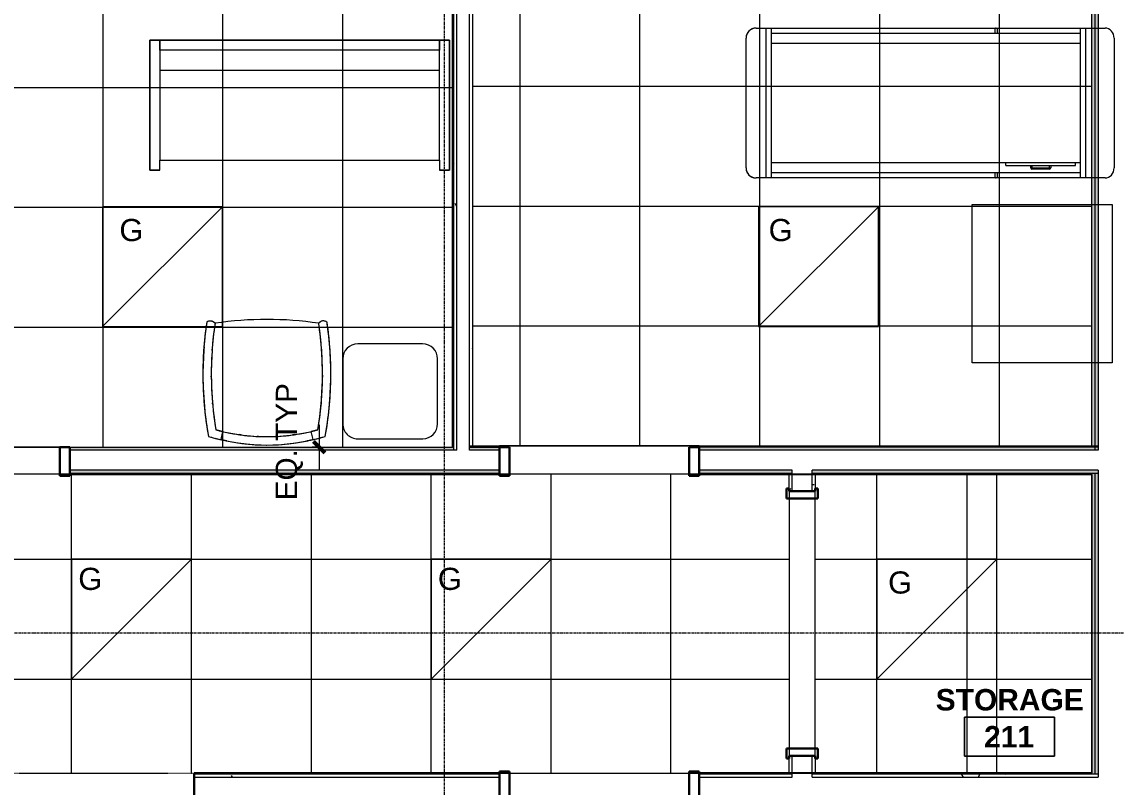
# Model space of a CAD drawing. Header units: inches. Extents: x -601 to 200, y 1022 to 1725.
# Drawn here: x -181.1 to 38, y 1433.2 to 1586.4 of the extents above; entities that cross this region are included whole.
import ezdxf

# ---------------------------------------------------------------- set-up
doc = ezdxf.new("R2010")
doc.units = ezdxf.units.IN
doc.header["$MEASUREMENT"] = 0
doc.linetypes.add('Grid Line 1_2_', pattern=[0.875, 0.5, -0.125, 0.125, -0.125])
doc.linetypes.add('Overhead', pattern=[0.15625, 0.09375, -0.0625])
for name, color, linetype, lineweight in [('A-ANNO-DIMS', 211, 'Continuous', 9), ('A-ANNO-DIMS-48', 211, 'Continuous', 9), ('A-AREA-IDEN', 2, 'Continuous', 9), ('A-CLNG-PATT', 13, 'Continuous', 18), ('A-DETL-GENF', 92, 'Continuous', 9), ('A-DETL-MEDM', 33, 'Continuous', 30), ('A-DOOR', 31, 'Continuous', 18), ('A-DOOR-FRAM', 31, 'Continuous', 30), ('A-WALL', 113, 'Continuous', 9), ('A-WALL-PATT', 111, 'Continuous', 18), ('E-LITE-EQPM', 33, 'Continuous', 9), ('E-LITE-EQPM-IDEN', 33, 'Continuous', 9), ('I-FURN', 30, 'Continuous', 9), ('I-WALL', 2, 'Continuous', 18), ('Q-CASE', 31, 'Continuous', 9), ('S-GRID', 1, 'Continuous', 9)]:
    doc.layers.add(name, color=color, linetype=linetype, lineweight=lineweight)
doc.styles.add('Arial', font='arial.ttf', dxfattribs={"height": 4.425898})
doc.styles.add('Swis721 Lt BT', font='swissl.ttf', dxfattribs={"height": 4.257319})
doc.styles.add('Swis721 Lt BT_B', font='', dxfattribs={"height": 4.291988})
doc.styles.get('Swis721 Lt BT_B').set_extended_font_data('Swis721 Lt BT', bold=True)
doc.dimstyles.new('OTJ_-_3_32__Linear__1_2__Tolerance', dxfattribs={"dimscale": 12, "dimtxt": 4.5, "dimasz": 0.1875, "dimexe": 0.375, "dimexo": 0.25, "dimgap": 0.25, "dimtad": 1, "dimdec": 1, "dimrnd": 0.5, "dimzin": 3, "dimdsep": 46, "dimlunit": 4, "dimtxsty": 'Swis721 Lt BT', "dimblk1": 'OBLIQUE', "dimblk2": 'OBLIQUE', "dimsah": 1, "dimcen": 0.09, "dimdle": 0.375, "dimazin": 0, "dimtfac": 1, "dimtdec": 4, "dimtix": 1, "dimtmove": 0, "dimatfit": 3, "dimfxl": 1, "dimtvp": 1, "dimfrac": 2, "dimtolj": 1, "dimtzin": 0, "dimarcsym": 2})
pattern_1 = [(0, (0, 0), (15.36, 3.84), [0.634, -10.886, 0.634, -10.886, -61.44]), (0, (0, 0), (15.36, 3.84), [-23.04, 0.634, -22.406, 0.634, -10.886, -26.88]), (0, (0, 0), (15.36, 3.84), [-57.6, 0.634, -7.046, 0.634, -18.566]), (120, (5.76, 1.92), (-11.0055376, 11.38215), [0.634, -10.886, 0.634, -10.886, -61.44]), (120, (5.76, 1.92), (-11.0055376, 11.38215), [-23.04, 0.634, -22.406, 0.634, -10.886, -26.88]), (120, (5.76, 1.92), (-11.0055376, 11.38215), [-57.6, 0.634, -7.046, 0.634, -18.566]), (240, (7.68, 9.6), (-4.3544624, -15.22215), [0.634, -10.886, 0.634, -10.886, -61.44]), (240, (7.68, 9.6), (-4.3544624, -15.22215), [-23.04, 0.634, -22.406, 0.634, -10.886, -26.88]), (240, (7.68, 9.6), (-4.3544624, -15.22215), [-57.6, 0.634, -7.046, 0.634, -18.566])]

# ---------------------------------------------------------------- blocks, each defined once
blk = doc.blocks.new('Bed-Healthcare-4_SMARTBIM - Treatment_Table_SMARTBIM-4541720-REFLECTED CEILING PLAN 1')
at = {"layer": 'I-FURN'}
for p, q in [((-35.88, 15), (-32, 15)), ((-32, -15), (-32, 15)), ((-32, 15), (-31, 15)), ((-31, 15), (-14.36, 15)), ((-31, 15), (-31, -15)), ((-31, 14), (31, 14)), ((-24.75, 13.25), (-21.25, 13.25)), ((-14.36, 15), (-14.36, 14)), ((-14.36, 15), (-14.06, 15)), ((-13.85, 14.86), (-13.85, 14)), ((-13.84, 14), (-13.84, 15)), ((-13.84, 15), (31, 15)), ((31, -15), (31, 15)), ((31, 15), (32, 15)), ((32, 15), (34, 15)), ((32, 15), (32, -15)), ((-37.7, -13), (-37.7, 13)), ((-31, 12), (31, 12)), ((-16, 12.5), (-30, 12.5)), ((-30, 12.5), (-30, 12)), ((-25, 12.5), (-25, 13)), ((-24.75, 12.87), (-24.75, 12.5)), ((-21.37, 13), (-24.62, 13)), ((-21.25, 12.5), (-21.25, 12.87)), ((-21, 13), (-21, 12.5)), ((-16, 12.5), (-16, 12)), ((36, 13), (36, -13)), ((31, -12), (-31, -12)), ((-32, -15), (-35.88, -15)), ((-31, -15), (-32, -15)), ((31, -14), (-31, -14)), ((-14.36, -15), (-31, -15)), ((-14.36, -14), (-14.36, -15)), ((-14.06, -15), (-14.36, -15)), ((-13.85, -14), (-13.85, -14.86)), ((-13.84, -15), (-13.84, -14)), ((31, -15), (-13.84, -15)), ((32, -15), (31, -15)), ((34, -15), (32, -15))]:
    blk.add_line(p, q, dxfattribs=at)
at = {"layer": 'I-FURN', "flags": 128}
for points in [[(36, 13), (36, 13.08), (35.99, 13.16), (35.99, 13.24), (35.97, 13.32), (35.96, 13.4), (35.94, 13.48), (35.92, 13.55), (35.9, 13.63), (35.87, 13.7), (35.84, 13.78), (35.81, 13.85), (35.77, 13.92), (35.74, 13.99), (35.69, 14.06), (35.65, 14.13), (35.6, 14.19), (35.56, 14.26), (35.5, 14.32), (35.45, 14.38), (35.39, 14.43), (35.33, 14.49), (35.27, 14.54), (35.21, 14.59), (35.15, 14.64), (35.08, 14.68), (35.01, 14.72), (34.94, 14.76), (34.87, 14.8), (34.8, 14.83), (34.72, 14.86), (34.65, 14.89), (34.57, 14.92), (34.5, 14.94), (34.42, 14.96), (34.34, 14.97), (34.26, 14.98), (34.18, 14.99), (34.1, 15), (34.02, 15), (34, 15)], [(34, -15), (34.08, -15), (34.16, -14.99), (34.24, -14.99), (34.32, -14.97), (34.4, -14.96), (34.48, -14.94), (34.55, -14.92), (34.63, -14.9), (34.7, -14.87), (34.78, -14.84), (34.85, -14.81), (34.92, -14.77), (34.99, -14.74), (35.06, -14.69), (35.13, -14.65), (35.19, -14.6), (35.26, -14.56), (35.32, -14.5), (35.38, -14.45), (35.43, -14.39), (35.49, -14.33), (35.54, -14.27), (35.59, -14.21), (35.64, -14.15), (35.68, -14.08), (35.72, -14.01), (35.76, -13.94), (35.8, -13.87), (35.83, -13.8), (35.86, -13.72), (35.89, -13.65), (35.92, -13.57), (35.94, -13.5), (35.96, -13.42), (35.97, -13.34), (35.98, -13.26), (35.99, -13.18), (36, -13.1), (36, -13.02), (36, -13)]]:
    blk.add_lwpolyline(points, dxfattribs=at)
at = {"layer": 'I-FURN'}
for centre, radius, start, end in [((-24.75, 13), 0.25, 90, 180), ((-21.25, 13), 0.25, 0, 90), ((34, 13), 2, 0, 90), ((-24.62, 12.87), 0.125, 90, 180), ((-21.37, 12.87), 0.125, 360, 90), ((34, -13), 2, 270, 0)]:
    blk.add_arc(centre, radius, start, end, dxfattribs=at)
for centre, major_axis, ratio, start_param, end_param in [((-35.88, 13), (0, 2), 0.913075, 0, 1.570796), ((-14.06, 14), (0, 1), 0.407793, 5.75613, 6.283185), ((-35.88, -13), (0, 2), 0.913075, 1.570796, 3.141593), ((-14.06, -14), (0, 1), 0.407793, 3.141593, 3.668648)]:
    blk.add_ellipse(centre, major_axis=major_axis, ratio=ratio, start_param=start_param, end_param=end_param, dxfattribs=at)
blk = doc.blocks.new('30 x 60 table12 - 30 x 60 table-4656551-REFLECTED CEILING PLAN 1')
at = {"layer": 'I-FURN'}
for p, q in [((3892.75, 810.84), (3892.75, 842.52)), ((3892.75, 842.52), (3920.75, 842.52)), ((3920.75, 842.52), (3920.75, 810.84)), ((3920.75, 810.84), (3892.75, 810.84))]:
    blk.add_line(p, q, dxfattribs=at)
blk = doc.blocks.new('Bernhardt_Design-Table-Occasional-Accent-_A19-A42_ - A19-4589597-REFLECTED CEILING PLAN 1')
at = {"layer": 'I-FURN'}
for p, q in [((6.5, 9.5), (-6.51, 9.5)), ((-9.5, 6.51), (-9.5, -6.5)), ((9.5, -6.5), (9.5, 6.5)), ((-6.5, -9.5), (6.5, -9.5))]:
    blk.add_line(p, q, dxfattribs=at)
for centre, radius, start, end in [((-6.51, 6.51), 2.99, 90, 180), ((6.5, 6.5), 3, 360, 90), ((-6.5, -6.5), 3, 180, 270), ((6.5, -6.5), 3, 270, 360)]:
    blk.add_arc(centre, radius, start, end, dxfattribs=at)
blk = doc.blocks.new('Sofa - 5_ 0_-4589588-REFLECTED CEILING PLAN 1')
at = {"layer": 'I-FURN'}
for p, q in [((32.77, 18.75), (-27.23, 18.75)), ((-27.23, 18.75), (-27.23, -7.25)), ((-27.23, -7.25), (-27.23, 18.75)), ((-27.23, 18.75), (-25.23, 18.75)), ((-25.23, 18.75), (-25.23, -5.2)), ((-25.23, 16.75), (-25.23, 18.75)), ((-25.23, 18.75), (30.77, 18.75)), ((30.77, -5.2), (30.77, 18.75)), ((30.77, 18.75), (32.77, 18.75)), ((30.77, 18.75), (30.77, 16.75)), ((32.77, -7.25), (32.77, 18.75)), ((32.77, 18.75), (32.77, -7.25)), ((30.77, 16.75), (-25.23, 16.75)), ((-25.23, 12.75), (30.77, 12.75)), ((-25.23, -7.25), (-25.23, -5.25)), ((-25.23, -5.25), (30.77, -5.25)), ((30.77, -5.25), (30.77, -7.25)), ((-27.23, -7.25), (-25.23, -7.25)), ((-25.23, -7.25), (-27.23, -7.25)), ((30.77, -7.25), (32.77, -7.25)), ((32.77, -7.25), (30.77, -7.25))]:
    blk.add_line(p, q, dxfattribs=at)
blk = doc.blocks.new('F-Chairs1 - Side 05 2-4546624-REFLECTED CEILING PLAN 1')
at = {"layer": 'I-FURN'}
for p, q in [((-9.24, -1.07), (-8.86, -2.7)), ((-5.52, -2.08), (-5.2, -2.03)), ((-1.86, -1.72), (-1.75, -1.71)), ((1.69, -1.71), (1.94, -1.73)), ((5.17, -2.03), (5.5, -2.07)), ((8.86, -2.7), (9.24, -1.07)), ((-10.22, -3.05), (-8.86, -2.7)), ((8.86, -2.7), (10.22, -3.05)), ((-10.9, -8.67), (-10.86, -8.2)), ((10.87, -8.21), (10.89, -8.41)), ((-11.12, -13.95), (-11.13, -13.59)), ((11.12, -13.45), (11.13, -13.81)), ((-10.95, -19.19), (-10.96, -18.99)), ((10.96, -18.91), (10.95, -19.2)), ((-11.25, -24.83), (-11.16, -24.83)), ((-11.16, -24.83), (-11.07, -24.81)), ((11.07, -24.8), (11.16, -24.81)), ((11.16, -24.81), (11.26, -24.82))]:
    blk.add_line(p, q, dxfattribs=at)
at = {"layer": 'I-FURN', "flags": 128}
for points in [[(-11.7, -1.73), (-12.14, -4.52), (-12.29, -5.8)], [(-10.66, -1.44), (-10.8, -1.47), (-11.7, -1.73)], [(-5.74, -0.42), (-6.26, -0.49), (-7.85, -0.77), (-8.18, -0.84)], [(-2.03, -0.06), (-3.06, -0.12), (-4.66, -0.27), (-5.4, -0.37)], [(5.43, -0.37), (4.99, -0.31), (3.39, -0.14), (1.78, -0.04), (0.17, 0), (-1.45, -0.03), (-1.75, -0.04)], [(8.18, -0.84), (6.59, -0.54), (5.76, -0.42)], [(10.28, -1.34), (10.14, -1.3), (9.24, -1.07)], [(12.3, -5.84), (12.19, -4.87), (11.76, -2.08), (11.7, -1.73)], [(-12.39, -6.63), (-12.47, -7.33), (-12.69, -10.14), (-12.71, -10.61)], [(12.72, -10.72), (12.71, -10.5), (12.5, -7.68), (12.39, -6.71)], [(-12.73, -11.33), (-12.8, -12.96), (-12.79, -15.11)], [(12.79, -14.97), (12.8, -13.32), (12.73, -11.2)], [(-12.79, -15.58), (-12.79, -15.79), (-12.67, -18.61), (-12.59, -19.6)], [(12.58, -19.67), (12.65, -18.96), (12.78, -16.14), (12.78, -15.69)], [(-12.51, -20.47), (-12.44, -21.42), (-12.09, -24.23), (-12.04, -24.6)], [(12.04, -24.58), (12.4, -21.78), (12.51, -20.5)], [(-12.04, -24.6), (-12.01, -24.62), (-11.94, -24.67), (-11.83, -24.73), (-11.7, -24.78), (-11.53, -24.82), (-11.35, -24.84), (-11.31, -24.84)], [(-11, -24.79), (-10.97, -24.78), (-10.8, -24.71), (-10.65, -24.62), (-10.54, -24.53), (-10.45, -24.45), (-10.4, -24.38), (-10.38, -24.36)], [(10.38, -24.36), (10.4, -24.38), (10.45, -24.45), (10.54, -24.53), (10.66, -24.62), (10.8, -24.7), (10.97, -24.77), (11.01, -24.78)], [(11.32, -24.82), (11.35, -24.82), (11.54, -24.8), (11.7, -24.76), (11.84, -24.71), (11.94, -24.65), (12.01, -24.6), (12.04, -24.58)]]:
    blk.add_lwpolyline(points, dxfattribs=at)
at = {"layer": 'I-FURN'}
for centre, radius, start, end in [((57.8, -14.21), 70.61, 169.8244, 188.4692), ((57.8, -14.21), 70.61, 169.8244, 179.004), ((0, -40.33), 40.33, 73.1446, 106.8554), ((0, -40.33), 40.33, 103.2455, 106.8554), ((0, -40.33), 38.66, 74.6661, 105.3339), ((0, -40.33), 40.33, 76.7545, 103.2455), ((0, -40.33), 38.66, 76.7545, 103.2455), ((0, -40.33), 38.66, 94.2872, 98.6317), ((0, -40.33), 38.66, 87.1259, 92.8741), ((0, -40.33), 38.66, 81.3683, 85.7128), ((0, -40.33), 40.33, 73.1446, 76.7545), ((-57.8, -14.21), 70.61, 0.996, 10.1756), ((-57.8, -14.21), 70.61, 351.5519, 10.1756), ((57.8, -14.21), 68.93, 170.6856, 188.4692), ((57.8, -14.21), 68.93, 170.6856, 178.9494), ((57.8, -14.21), 68.93, 170.6856, 178.9494), ((0, -40.33), 38.66, 100.7179, 105.3339), ((0, -40.33), 38.66, 103.2455, 105.3339), ((0, -40.33), 38.66, 74.6661, 79.2821), ((0, -40.33), 38.66, 74.6661, 76.7545), ((-57.8, -14.21), 68.93, 1.0506, 9.3144), ((-57.8, -14.21), 68.93, 1.0506, 9.3144), ((-57.8, -14.21), 68.93, 351.5308, 9.3144), ((57.8, -14.21), 70.61, 179.004, 188.4692), ((57.8, -14.21), 68.93, 178.9494, 188.4692), ((57.8, -14.21), 68.93, 178.9494, 188.4692), ((-57.8, -14.21), 68.93, 351.5308, 1.0506), ((-57.8, -14.21), 68.93, 351.5308, 1.0506), ((-57.8, -14.21), 70.61, 351.5308, 0.996), ((-11.33, -23.66), 1.18, 233.3697, 323.5686), ((-11.33, -23.66), 1.18, 233.3697, 323.5686), ((0, 44.54), 69.68, 261.4321, 278.5679), ((0, 44.54), 69.68, 261.4321, 278.5679), ((11.32, -23.64), 1.18, 217.315, 307.5275), ((11.32, -23.64), 1.18, 217.315, 307.5275)]:
    blk.add_arc(centre, radius, start, end, dxfattribs=at)
for points in [[(-9.24, -1.07), (-9.24, -1.07), (-9.21, -1.07), (-9.06, -1.03), (-8.74, -0.96), (-8.39, -0.88), (-8.18, -0.84)], [(8.18, -0.84), (8.32, -0.87), (8.57, -0.92), (8.91, -1), (9.17, -1.06), (9.24, -1.07), (9.24, -1.07)]]:
    blk.add_open_spline(points, degree=3, knots=[0, 0, 0, 0, 0.2, 0.4, 0.7, 1, 1, 1, 1], dxfattribs=at)
for points in [[(-8.18, -0.84), (-8.13, -0.83), (-8.08, -0.83), (-8.03, -0.84)], [(8.03, -0.84), (8.08, -0.83), (8.13, -0.83), (8.18, -0.84)]]:
    blk.add_open_spline(points, degree=3, dxfattribs=at)
blk = doc.blocks.new('C-Counter Top - ADJ HEIGHT 3-4828371-REFLECTED CEILING PLAN 1')
at = {"layer": 'Q-CASE'}
for p, q in [((-47.14, 0), (12.55, 0)), ((12.55, -25), (-47.14, -25))]:
    blk.add_line(p, q, dxfattribs=at)
blk = doc.blocks.new('Single Flush - OTJ_SOLIDFLUSH_ALUM-4815210-REFLECTED CEILING PLAN 1')
at = {"layer": 'A-DOOR-FRAM'}
for p, q in [((-20, 3.0625), (-20, -2.6875)), ((-20, 3.0625), (-18, 3.0625)), ((-18, 3.0625), (-18, -2.6875)), ((18.000004, 3.0625), (18.000004, -2.6875)), ((18.000004, 3.0625), (20.000004, 3.0625)), ((20.000004, 3.0625), (20.000004, -2.6875)), ((-20, -2.6875), (-18, -2.6875)), ((18.000004, -2.6875), (20.000004, -2.6875))]:
    blk.add_line(p, q, dxfattribs=at)
blk = doc.blocks.new('Door-Opening - 42_ x 80_-4757037-REFLECTED CEILING PLAN 1')
at = {"layer": 'A-DETL-GENF', "linetype": 'Overhead'}
for p, q in [((20.68, 2.69), (-21.32, 2.69)), ((-21.32, -2.69), (20.68, -2.69))]:
    blk.add_line(p, q, dxfattribs=at)
at = {"layer": 'A-DETL-MEDM'}
for p, q in [((-21.32, 2.69), (-21.32, -2.69)), ((20.68, -2.69), (20.68, 2.69))]:
    blk.add_line(p, q, dxfattribs=at)
blk = doc.blocks.new('Single Flush - OTJ_SOLIDFLUSH_ALUM-4815211-REFLECTED CEILING PLAN 1')
at = {"layer": 'A-DOOR-FRAM'}
for p, q in [((-20, -3.0625), (-20, 2.6875)), ((-20, 2.6875), (-18, 2.6875)), ((-18, -3.0625), (-18, 2.6875)), ((18.000004, -3.0625), (18.000004, 2.6875)), ((18.000004, 2.6875), (20.000004, 2.6875)), ((20.000004, -3.0625), (20.000004, 2.6875)), ((-20, -3.0625), (-18, -3.0625)), ((18.000004, -3.0625), (20.000004, -3.0625))]:
    blk.add_line(p, q, dxfattribs=at)
blk = doc.blocks.new('Lighting-Recessed-Philips_Day-Brite-Coffaire-LED-2x - CFS22GPG28L40ULAG-4673843-REFLECTED CEILING PLAN 1')
at = {"layer": 'E-LITE-EQPM'}
for p, q in [((-12, -12), (-12, 12)), ((-12, 12), (12, 12)), ((-12, 12), (12, -12)), ((-12, 12), (12, -12)), ((12, 12), (12, -12)), ((12, -12), (-12, -12))]:
    blk.add_line(p, q, dxfattribs=at)
blk = doc.blocks.new('Double Flush - Int-F-WDMF-50_ x 84_-4815229-REFLECTED CEILING PLAN 1')
at = {"layer": 'A-DOOR-FRAM'}
for p, q in [((-27, 3.125), (-25, 3.125)), ((-27, 3.125), (-27, 2.625)), ((-27, 2.625), (-26.5, 2.625)), ((-26.5, -2.625), (-26.5, 2.625)), ((-25, -3.125), (-25, 3.125)), ((25.000004, -3.125), (25.000004, 3.125)), ((25.000004, 3.125), (27.000004, 3.125)), ((26.500004, 2.625), (27.000004, 2.625)), ((26.500004, -2.625), (26.500004, 2.625)), ((27.000004, 3.125), (27.000004, 2.625)), ((-27, -2.625), (-26.5, -2.625)), ((-27, -3.125), (-27, -2.625)), ((-27, -3.125), (-25, -3.125)), ((25.000004, -3.125), (27.000004, -3.125)), ((26.500004, -2.625), (27.000004, -2.625)), ((27.000004, -3.125), (27.000004, -2.625))]:
    blk.add_line(p, q, dxfattribs=at)
blk = doc.blocks.new('Lighting-Recessed-Philips_Day-Brite-Coffaire-LED-2x - CFS22GPG28L40ULAG-V7-REFLECTED CEILING PLAN 1')
at = {"layer": 'E-LITE-EQPM'}
for p, q in [((-12, -12), (-12, 12)), ((-12, 12), (12, 12)), ((-12, 12), (12, -12)), ((12, 12), (12, -12)), ((12, -12), (-12, -12))]:
    blk.add_line(p, q, dxfattribs=at)
blk = doc.blocks.new('OTJ_ Room Tag - Room Name _ Number-360227-REFLECTED CEILING PLAN 1')
at = {"layer": 'A-AREA-IDEN'}
for p, q in [((-0.1881, -0.1636), (-0.1881, -0.0018)), ((-0.1881, -0.0018), (0.1869, -0.0018)), ((0.1869, -0.0018), (-0.1881, -0.0018)), ((-0.1881, -0.0018), (-0.1881, -0.1636)), ((0.1869, -0.0018), (0.1869, -0.1636)), ((0.1869, -0.1636), (0.1869, -0.0018)), ((0.1869, -0.1636), (-0.1881, -0.1636)), ((-0.1881, -0.1636), (0.1869, -0.1636))]:
    blk.add_line(p, q, dxfattribs=at)
blk = doc.blocks.new('DIMBLOCK10-REFLECTED CEILING PLAN 1')
at = {"layer": 'A-ANNO-DIMS-48'}
for p, q in [((-121.52, 1505.72), (-121.52, 1496.72)), ((-122.93, 1501.22), (-117.02, 1501.22)), ((-121.52, 1501.22), (-122.93, 1501.22)), ((-122.93, 1501.22), (-117.02, 1501.22)), ((-121.52, 1501.22), (-122.93, 1501.22))]:
    blk.add_line(p, q, dxfattribs=at)
at = {"layer": 'A-ANNO-DIMS-48', "lineweight": 50}
for q in [(-122.65, 1502.35), (-122.65, 1502.35), (-120.4, 1500.1), (-120.4, 1500.1)]:
    blk.add_line((-121.52, 1501.22), q, dxfattribs=at)
at = {"layer": 'A-ANNO-DIMS-48', "color": 0, "insert": (-130.21, 1490.58), "char_height": 4.257, "width": 25.5429, "attachment_point": 1, "rotation": 90, "line_spacing_factor": 1.00667, "style": 'Swis721 Lt BT'}
blk.add_mtext('EQ. TYP', dxfattribs=at)
blk = doc.blocks.new('_Oblique')
at = {"color": 0, "linetype": 'ByBlock', "lineweight": -2}
blk.add_line((-0.5, -0.5), (0.5, 0.5), dxfattribs=at)

msp = doc.modelspace()

# ---------------------------------------------------------------- hatches: boundary and pattern name
at = {"layer": 'A-CLNG-PATT'}
h = msp.add_hatch(dxfattribs=at)
h.set_pattern_fill('FP_4', color=256, style=0, pattern_type=2)
h.set_pattern_definition([(270, (-140.812, 1573.224), (-24, -1e-15), []), (180, (-140.812, 1573.224), (3e-15, 24), [])])
h.paths.add_polyline_path([(-94.81, 1501.22), (-94.81, 1643.54), (-215.31, 1643.54), (-215.31, 1501.22), (-98.25, 1501.22)], flags=0)
h = msp.add_hatch(dxfattribs=at)
h.set_pattern_fill('FP_5', color=256, style=0, pattern_type=2)
h.set_pattern_definition([(270, (-9.312, 1573.474), (-24, -1e-15), []), (180, (-9.312, 1573.474), (3e-15, 24), [])])
h.paths.add_polyline_path([(-90.81, 1501.47), (33.19, 1501.47), (33.19, 1643.54), (-90.81, 1643.54), (-90.81, 1503.09)], flags=0)
h = msp.add_hatch(dxfattribs=at)
h.set_pattern_fill('FP_6', color=256, style=0, pattern_type=2)
h.set_pattern_definition([(0, (-123.11, 1478.786), (0, -24), []), (270, (-123.11, 1478.786), (-24, -1e-15), [])])
h.paths.add_polyline_path([(-302.16, 1435.91), (-27.44, 1435.91), (-27.44, 1495.85), (-302.16, 1495.85), (-302.16, 1455.04)], flags=0)
h = msp.add_hatch(dxfattribs=at)
h.set_pattern_fill('FP_7', color=256, style=0, pattern_type=2)
h.set_pattern_definition([(180, (14.126, 1454.786), (3e-15, 24), []), (90, (14.126, 1454.786), (24, -1e-15), [])])
h.paths.add_polyline_path([(9.88, 1435.91), (33.19, 1435.91), (33.19, 1495.85), (-22.19, 1495.85), (-22.19, 1435.91)], flags=0)
at = {"layer": 'A-WALL-PATT', "lineweight": 9}
h = msp.add_hatch(dxfattribs=at)
h.set_pattern_fill('FP_1', color=256, style=0, pattern_type=2)
h.set_pattern_definition(pattern_1)
h.paths.add_polyline_path([(33.19, 1259.91), (33.81, 1259.91), (33.81, 1430.29), (33.19, 1430.29), (33.19, 1260.26)], flags=0)
h.paths.add_polyline_path([(33.81, 1430.54), (33.81, 1431.16), (33.19, 1431.16), (33.19, 1430.54), (33.72, 1430.54)], flags=0)
h.paths.add_polyline_path([(33.81, 1435.79), (33.81, 1495.97), (33.19, 1495.97), (33.19, 1435.79)], flags=0)
h.paths.add_polyline_path([(33.19, 1500.6), (33.81, 1500.6), (33.81, 1501.22), (33.19, 1501.22)], flags=0)
h.paths.add_polyline_path([(33.81, 1501.47), (33.81, 1668.29), (33.19, 1668.29), (33.19, 1501.47)], flags=0)
h = msp.add_hatch(dxfattribs=at)
h.set_pattern_fill('FP_1', color=256, style=0, pattern_type=2)
h.set_pattern_definition(pattern_1)
h.paths.add_polyline_path([(34.44, 1259.91), (34.44, 1430.29), (33.81, 1430.29), (33.81, 1259.91)], flags=0)
h.paths.add_polyline_path([(34.44, 1430.54), (34.42, 1431.16), (33.81, 1431.16), (33.81, 1430.54)], flags=0)
h.paths.add_polyline_path([(34.44, 1435.79), (34.44, 1495.97), (33.81, 1495.97), (33.81, 1435.79), (34.42, 1435.79)], flags=0)
h.paths.add_polyline_path([(34.44, 1500.6), (34.43, 1501.22), (33.81, 1501.22), (33.81, 1500.6), (34.42, 1500.6)], flags=0)
h.paths.add_polyline_path([(34.44, 1501.47), (34.44, 1668.29), (33.81, 1668.29), (33.81, 1501.47)], flags=0)
h = msp.add_hatch(dxfattribs=at)
h.set_pattern_fill('FP_1', color=256, style=0, pattern_type=2)
h.set_pattern_definition(pattern_1)
h.paths.add_polyline_path([(-93.94, 1500.6), (-93.94, 1643.54), (-94.56, 1643.54), (-94.56, 1500.6)], flags=0)
h = msp.add_hatch(dxfattribs=at)
h.set_pattern_fill('FP_1', color=256, style=0, pattern_type=2)
h.set_pattern_definition(pattern_1)
h.paths.add_polyline_path([(-90.81, 1501.47), (-90.81, 1643.54), (-91.44, 1643.54), (-91.44, 1501.47)], flags=0)
h = msp.add_hatch(dxfattribs=at)
h.set_pattern_fill('FP_1', color=256, style=0, pattern_type=2)
h.set_pattern_definition(pattern_1)
h.paths.add_polyline_path([(33.19, 1500.6), (33.19, 1501.22), (-45.44, 1501.22), (-45.44, 1500.6), (31.51, 1500.6)], flags=0)
h.paths.add_polyline_path([(-98.25, 1500.6), (-94.56, 1500.6), (-94.56, 1501.22), (-171.44, 1501.22), (-171.44, 1500.6), (-114.81, 1500.6)], flags=0)
h.paths.add_polyline_path([(-91.44, 1500.6), (-85.44, 1500.6), (-85.44, 1501.22), (-91.44, 1501.22), (-91.44, 1500.97)], flags=0)
h.paths.add_polyline_path([(-215.94, 1500.6), (-211.44, 1500.6), (-211.44, 1501.22), (-215.94, 1501.22)], flags=0)
h.paths.add_polyline_path([(-219.06, 1500.6), (-219.06, 1501.22), (-222.44, 1501.22), (-222.44, 1500.6), (-219.31, 1500.6)], flags=0)
h.paths.add_polyline_path([(-302.16, 1500.6), (-262.44, 1500.6), (-262.44, 1501.22), (-340.56, 1501.22), (-340.56, 1500.6), (-303.7, 1500.6)], flags=0)
h.paths.add_polyline_path([(-419.94, 1500.6), (-343.69, 1500.6), (-343.69, 1501.22), (-419.94, 1501.22)], flags=0)
h.paths.add_polyline_path([(-464.31, 1500.6), (-459.94, 1500.6), (-459.94, 1501.22), (-464.31, 1501.22)], flags=0)
h = msp.add_hatch(dxfattribs=at)
h.set_pattern_fill('FP_1', color=256, style=0, pattern_type=2)
h.set_pattern_definition(pattern_1)
h.paths.add_polyline_path([(34.44, 1495.97), (34.44, 1496.6), (-22.81, 1496.6), (-22.81, 1495.97), (34.42, 1495.97)], flags=0)
h.paths.add_polyline_path([(-26.81, 1495.97), (-26.81, 1496.6), (-45.44, 1496.6), (-45.44, 1495.97), (-27.44, 1495.97)], flags=0)
h.paths.add_polyline_path([(-219.02, 1495.97), (-211.44, 1495.97), (-211.44, 1496.6), (-222.44, 1496.6), (-222.44, 1495.97), (-219.06, 1495.97)], flags=0)
h.paths.add_polyline_path([(-171.44, 1495.97), (-85.44, 1495.97), (-85.44, 1496.6), (-171.44, 1496.6)], flags=0)
h.paths.add_polyline_path([(-357.76, 1495.97), (-262.44, 1495.97), (-262.44, 1496.6), (-419.94, 1496.6), (-419.94, 1495.97), (-379.39, 1495.97)], flags=0)
h.paths.add_polyline_path([(-464.31, 1495.97), (-459.94, 1495.97), (-459.94, 1496.6), (-464.31, 1496.6)], flags=0)
h = msp.add_hatch(dxfattribs=at)
h.set_pattern_fill('FP_1', color=256, style=0, pattern_type=2)
h.set_pattern_definition(pattern_1)
h.paths.add_polyline_path([(-26.81, 1435.91), (-26.81, 1439.41), (-27.44, 1439.41), (-27.44, 1435.91)], flags=0)
h.paths.add_polyline_path([(-27.44, 1492.41), (-26.81, 1492.41), (-26.81, 1495.85), (-27.44, 1495.85)], flags=0)
h = msp.add_hatch(dxfattribs=at)
h.set_pattern_fill('FP_1', color=256, style=0, pattern_type=2)
h.set_pattern_definition(pattern_1)
h.paths.add_polyline_path([(-22.81, 1435.91), (-22.19, 1435.91), (-22.19, 1439.41), (-22.81, 1439.41), (-22.81, 1435.91)], flags=0)
h.paths.add_polyline_path([(-22.81, 1492.41), (-22.19, 1492.41), (-22.19, 1495.85), (-22.81, 1495.85), (-22.81, 1495.74)], flags=0)
h = msp.add_hatch(dxfattribs=at)
h.set_pattern_fill('FP_1', color=256, style=0, pattern_type=2)
h.set_pattern_definition(pattern_1)
h.paths.add_polyline_path([(-27.44, 1435.16), (-26.81, 1435.16), (-26.81, 1435.79), (-45.44, 1435.79), (-45.44, 1435.16), (-33.37, 1435.16)], flags=0)
h.paths.add_polyline_path([(9.88, 1435.16), (34.44, 1435.16), (34.42, 1435.79), (-22.81, 1435.79), (-22.81, 1435.16), (-22.19, 1435.16)], flags=0)
h.paths.add_polyline_path([(-146.53, 1435.16), (-85.44, 1435.16), (-85.44, 1435.79), (-146.53, 1435.79)], flags=0)
h.paths.add_polyline_path([(-194.16, 1435.16), (-188.53, 1435.16), (-188.53, 1435.79), (-252.78, 1435.79), (-252.78, 1435.16), (-206.38, 1435.16)], flags=0)
h.paths.add_polyline_path([(-296.91, 1435.16), (-292.78, 1435.16), (-292.78, 1435.79), (-301.53, 1435.79), (-301.53, 1435.16), (-297.53, 1435.16)], flags=0)

# ---------------------------------------------------------------- linework, layer by layer
at = {"layer": 'A-WALL', "lineweight": 18}
for p, q in [((33.81, 1668.29), (33.81, 1501.47)), ((34.44, 1668.29), (34.44, 1500.6)), ((-94.56, 1500.6), (-94.56, 1643.54)), ((-93.94, 1500.6), (-93.94, 1643.54)), ((-91.44, 1500.6), (-91.44, 1643.54)), ((-94.56, 1501.22), (-94.81, 1501.22)), ((-91.44, 1501.47), (-90.81, 1501.47)), ((-91.44, 1501.22), (-85.44, 1501.22)), ((34.44, 1501.22), (-45.44, 1501.22)), ((33.19, 1501.47), (34.44, 1501.47)), ((33.81, 1501.22), (33.81, 1500.6)), ((-93.94, 1500.6), (-171.44, 1500.6)), ((-85.44, 1500.6), (-91.44, 1500.6)), ((34.44, 1500.6), (-45.44, 1500.6)), ((-85.44, 1496.6), (-171.44, 1496.6)), ((-26.81, 1496.6), (-45.44, 1496.6)), ((-26.81, 1492.41), (-26.81, 1496.6)), ((34.44, 1496.6), (-22.81, 1496.6)), ((-22.81, 1492.41), (-22.81, 1496.6)), ((34.44, 1496.6), (34.44, 1435.16)), ((-85.44, 1495.97), (-171.44, 1495.97)), ((-26.81, 1495.97), (-45.44, 1495.97)), ((-27.44, 1495.85), (-26.81, 1495.85)), ((34.44, 1495.97), (-22.81, 1495.97)), ((-22.81, 1495.85), (-22.19, 1495.85)), ((33.19, 1495.97), (33.19, 1495.85)), ((33.81, 1495.97), (33.81, 1435.79)), ((-26.81, 1435.16), (-26.81, 1439.41)), ((-22.81, 1435.16), (-22.81, 1439.41)), ((-146.53, 1435.79), (-85.44, 1435.79)), ((-146.53, 1435.16), (-85.44, 1435.16)), ((-45.44, 1435.79), (-26.81, 1435.79)), ((-45.44, 1435.16), (-26.81, 1435.16)), ((-26.81, 1435.91), (-27.44, 1435.91)), ((-22.19, 1435.91), (-22.81, 1435.91)), ((-22.81, 1435.79), (34.44, 1435.79)), ((-22.81, 1435.16), (34.44, 1435.16)), ((33.19, 1435.91), (33.19, 1435.79))]:
    msp.add_line(p, q, dxfattribs=at)
at = {"layer": 'A-WALL'}
for p, q in [((-171.44, 1495.85), (-171.44, 1495.72)), ((-171.44, 1495.72), (-85.44, 1495.72)), ((-85.44, 1495.72), (-85.44, 1495.85)), ((-45.44, 1495.85), (-45.44, 1495.72)), ((-45.44, 1495.72), (33.19, 1495.72)), ((-26.81, 1495.85), (-22.81, 1495.85)), ((-146.53, 1436.04), (-146.53, 1435.91)), ((-85.44, 1436.04), (-146.53, 1436.04)), ((-85.44, 1435.91), (-85.44, 1436.04)), ((-45.44, 1436.04), (-45.44, 1435.91)), ((33.19, 1436.04), (-45.44, 1436.04)), ((-22.81, 1435.91), (-26.81, 1435.91))]:
    msp.add_line(p, q, dxfattribs=at)
at = {"layer": 'I-WALL'}
for p, q in [((33.19, 1501.47), (33.19, 1668.29)), ((-94.81, 1501.22), (-94.81, 1643.54)), ((-90.81, 1643.54), (-90.81, 1501.47)), ((-171.44, 1501.22), (-94.81, 1501.22)), ((-171.44, 1495.85), (-171.44, 1501.22)), ((-90.81, 1501.47), (-85.44, 1501.47)), ((-85.44, 1501.47), (-85.44, 1495.85)), ((-45.44, 1495.85), (-45.44, 1501.47)), ((-45.44, 1501.47), (33.19, 1501.47)), ((-85.44, 1495.85), (-171.44, 1495.85)), ((-27.44, 1495.85), (-45.44, 1495.85)), ((-27.44, 1492.41), (-27.44, 1495.85)), ((33.19, 1495.85), (-22.19, 1495.85)), ((-22.19, 1495.85), (-22.19, 1492.41)), ((33.19, 1435.91), (33.19, 1495.85)), ((-22.19, 1492.41), (-27.44, 1492.41)), ((-27.44, 1435.91), (-27.44, 1439.41)), ((-27.44, 1439.41), (-22.19, 1439.41)), ((-22.19, 1439.41), (-22.19, 1435.91)), ((-146.53, 1435.91), (-85.44, 1435.91)), ((-85.44, 1435.91), (-85.44, 1430.29)), ((-45.44, 1430.29), (-45.44, 1435.91)), ((-45.44, 1435.91), (-27.44, 1435.91)), ((-22.19, 1435.91), (33.19, 1435.91))]:
    msp.add_line(p, q, dxfattribs=at)
at = {"layer": 'I-WALL', "lineweight": 9}
for p, q in [((-171.44, 1501.22), (-211.44, 1501.22)), ((-45.44, 1501.47), (-85.44, 1501.47)), ((-211.44, 1495.85), (-171.44, 1495.85)), ((-85.44, 1495.85), (-45.44, 1495.85)), ((-27.44, 1492.41), (-27.44, 1439.41)), ((-22.19, 1439.41), (-22.19, 1492.41)), ((-45.44, 1435.91), (-85.44, 1435.91))]:
    msp.add_line(p, q, dxfattribs=at)
at = {"layer": 'S-GRID', "linetype": 'Grid Line 1_2_'}
for p, q in [((-96.41, 1022.28), (-96.41, 1712.92)), ((-600.74, 1464.04), (187.99, 1464.04))]:
    msp.add_line(p, q, dxfattribs=at)

# ---------------------------------------------------------------- block references
at = {"layer": 'A-AREA-IDEN', "xscale": 47.99999999999997, "yscale": 47.99999999999997, "zscale": 47.99999999999997}
msp.add_blockref('OTJ_ Room Tag - Room Name _ Number-360227-REFLECTED CEILING PLAN 1', (16.74, 1447.23), dxfattribs=at)
at = {"layer": 'A-DOOR'}
for name, p, rotation in [('Single Flush - OTJ_SOLIDFLUSH_ALUM-4815210-REFLECTED CEILING PLAN 1', (-191.44, 1498.54), 180), ('Single Flush - OTJ_SOLIDFLUSH_ALUM-4815210-REFLECTED CEILING PLAN 1', (-65.44, 1498.54), 180), ('Double Flush - Int-F-WDMF-50_ x 84_-4815229-REFLECTED CEILING PLAN 1', (-24.81, 1465.91), 89.99999999999991), ('Door-Opening - 42_ x 80_-4757037-REFLECTED CEILING PLAN 1', (-167.85, 1433.22), 180), ('Single Flush - OTJ_SOLIDFLUSH_ALUM-4815211-REFLECTED CEILING PLAN 1', (-65.44, 1433.22), 180)]:
    msp.add_blockref(name, p, dxfattribs=dict(at, rotation=rotation))
at = {"layer": 'E-LITE-EQPM', "extrusion": (0, 0, -1), "rotation": 180}
for name, p in [('Lighting-Recessed-Philips_Day-Brite-Coffaire-LED-2x - CFS22GPG28L40ULAG-4673843-REFLECTED CEILING PLAN 1', (152.9, 1537.35)), ('Lighting-Recessed-Philips_Day-Brite-Coffaire-LED-2x - CFS22GPG28L40ULAG-4673843-REFLECTED CEILING PLAN 1', (21.56, 1537.35)), ('Lighting-Recessed-Philips_Day-Brite-Coffaire-LED-2x - CFS22GPG28L40ULAG-V7-REFLECTED CEILING PLAN 1', (159.11, 1466.79)), ('Lighting-Recessed-Philips_Day-Brite-Coffaire-LED-2x - CFS22GPG28L40ULAG-V7-REFLECTED CEILING PLAN 1', (87.11, 1466.79)), ('Lighting-Recessed-Philips_Day-Brite-Coffaire-LED-2x - CFS22GPG28L40ULAG-4673843-REFLECTED CEILING PLAN 1', (-2.13, 1466.79))]:
    msp.add_blockref(name, p, dxfattribs=at)
at = {"layer": 'I-FURN', "rotation": 180}
for name, p in [('Bed-Healthcare-4_SMARTBIM - Treatment_Table_SMARTBIM-4541720-REFLECTED CEILING PLAN 1', (-0.06, 1570.11)), ('30 x 60 table12 - 30 x 60 table-4656551-REFLECTED CEILING PLAN 1', (3929.98, 2360.64)), ('F-Chairs1 - Side 05 2-4546624-REFLECTED CEILING PLAN 1', (-132, 1501.65)), ('Bernhardt_Design-Table-Occasional-Accent-_A19-A42_ - A19-4589597-REFLECTED CEILING PLAN 1', (-107.31, 1512.4))]:
    msp.add_blockref(name, p, dxfattribs=at)
at = {"layer": 'I-FURN'}
msp.add_blockref('Sofa - 5_ 0_-4589588-REFLECTED CEILING PLAN 1', (-128.21, 1563.95), dxfattribs=at)
at = {"layer": 'Q-CASE', "rotation": 269.9999999999995}
msp.add_blockref('C-Counter Top - ADJ HEIGHT 3-4828371-REFLECTED CEILING PLAN 1', (33.19, 1448.59), dxfattribs=at)

# ---------------------------------------------------------------- texts
at = {"layer": 'A-AREA-IDEN', "char_height": 4.292, "attachment_point": 2, "line_spacing_factor": 0.998538, "style": 'Swis721 Lt BT_B'}
for s, insert, width in [('STORAGE', (16.74, 1452.8), 32.508), ('211', (16.6, 1445.39), 11.502)]:
    msp.add_mtext(s, dxfattribs=dict(at, insert=insert, width=width))
at = {"layer": 'E-LITE-EQPM-IDEN', "char_height": 4.43, "width": 5.724, "attachment_point": 2, "line_spacing_factor": 0.938532, "style": 'Arial'}
for insert in [(-159.13, 1546.9), (-29.13, 1546.9), (-167.36, 1477.07), (-95.36, 1477.07), (-5.21, 1476.34)]:
    msp.add_mtext('G', dxfattribs=dict(at, insert=insert))

# ---------------------------------------------------------------- dimensions: what is measured, and where the dimension line sits
at = {"layer": 'A-ANNO-DIMS'}
dim = msp.add_linear_dim(base=(-119.93, 1501.22), p1=(-119.93, 1501.22), p2=(-119.93, 1501.22), text='EQ. TYP', dimstyle='OTJ_-_3_32__Linear__1_2__Tolerance', override={"dimpost": '<>', "dimfxl": 4.54969e-13}, dxfattribs=at)
dim.commit()
dim.dimension.update_dxf_attribs({"geometry": 'DIMBLOCK10-REFLECTED CEILING PLAN 1', "text_midpoint": (-119.93, 1506.56)})

doc.saveas('drawing.dxf')
